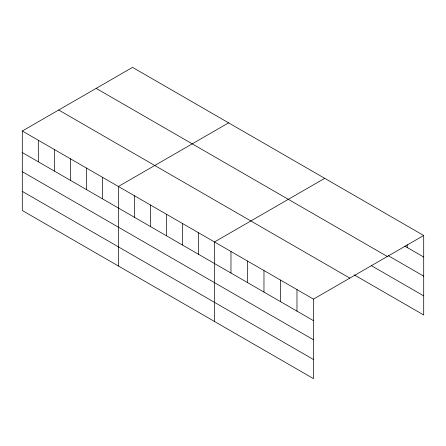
<?xml version="1.0" encoding="UTF-8"?>
<svg xmlns="http://www.w3.org/2000/svg" width="446" height="446" viewBox="0 0 446 446"><rect width="100%" height="100%" fill="white"/><g stroke="black" fill="none" stroke-linecap="round" stroke-linejoin="round"><path stroke-width="0.67" d="M22.3 131.012L313.471 299.121L313.471 378.626L22.3 210.518L22.3 131.012L132.529 67.374L423.7 235.482L423.7 314.988L354.163 274.842M228.614 122.851L118.385 186.489L118.385 265.994M324.699 178.328L214.476 241.966L214.476 321.471M313.471 299.121L423.7 235.482M404.845 246.136L423.7 257.024M388.343 255.736L423.7 276.152M96.152 88.375L387.323 256.483M371.256 265.576L423.7 295.86M58.677 110.011L349.848 278.12M22.3 152.554L313.471 320.663M22.3 171.682L313.471 339.791M22.3 191.39L313.471 359.498M407.198 244.715L407.198 247.497M296.975 289.593L296.975 311.135M280.473 280.071L280.473 301.608M263.971 270.544L263.971 292.085M247.474 261.016L247.474 282.558M230.972 251.488L230.972 273.03M198.459 232.717L198.459 254.259M182.447 223.474L182.447 245.016M166.43 214.225L166.43 235.767M150.413 204.982L150.413 226.523M134.402 195.733L134.402 217.274M102.374 177.246L102.374 198.782M86.357 167.997L86.357 189.539M70.345 158.754L70.345 180.29M54.328 149.505L54.328 171.047M38.317 140.261L38.317 161.798"/></g></svg>
